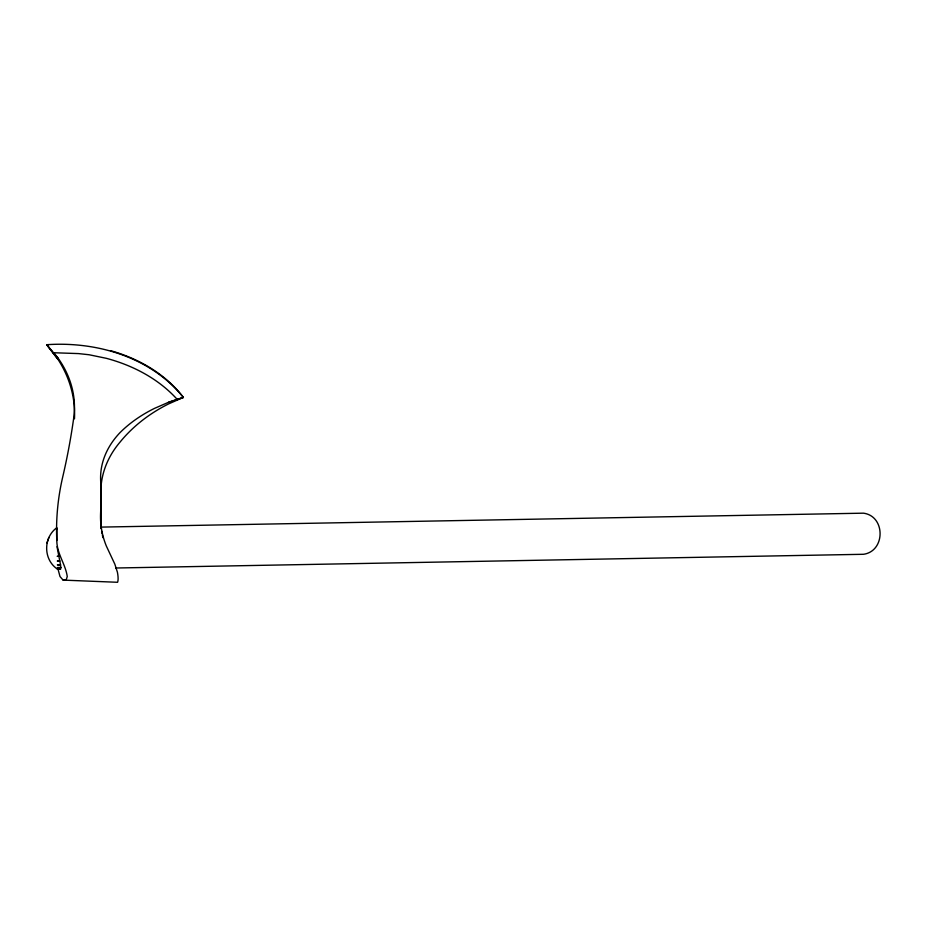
<?xml version="1.0" encoding="UTF-8"?>
<svg xmlns="http://www.w3.org/2000/svg" width="927" height="927" viewBox="0 0 927 927"><rect width="100%" height="100%" fill="white"/><g stroke="black" fill="none" stroke-linecap="round" stroke-linejoin="round"><path stroke-width="1.39" d="M57.011 529.375L56.883 527.915L56.837 540.464M56.57 527.915C43.117 537.834 43.337 559.711 57.393 569.085L60.579 568.993L60.846 567.567L60.522 564.833L57.358 564.891L60.522 564.81L57.011 546.721M46.941 542.979L48.899 537.463M100.904 528.575L100.916 527.104L863.489 513.176C885.656 516.119 885.563 551.241 863.489 554.288L115.701 568.008M74.473 418.807A148.61 119.386 -1.2 0 0 57.961 359.305L46.721 344.705C96.918 341.263 150.927 357.15 183.349 397.416L168.529 403.94A147.787 121.066 -4.9 0 0 120.081 442.052A109.351 87.787 -1.2 0 0 100.881 494.636A756.189 607.081 -1.2 0 1 101.008 527.938M110.58 350.661L110.545 350.661A141.159 107.984 -0.8 0 1 183.395 397.416L168.459 402.318L154.508 408.378A147.787 103.928 2.5 0 0 119.919 432.724A109.351 79.212 -0.4 0 0 100.637 480.082A756.189 547.776 -0.4 0 1 100.591 513.477A143.418 103.894 -0.4 0 0 106.304 545.945L114.855 564.207L117.416 572.214A22.086 5.968 69.7 0 1 117.578 582.283L63.094 580.105L60 576.524L57.613 567.637M168.459 402.318L183.384 397.416M57.393 569.085L60.579 568.993M63.094 580.105L66.118 580.117L67.254 576.524C65.643 564.995 58.077 555.192 56.953 543.523A440.638 319.201 -0.4 0 1 62.746 476.86A1228.205 889.7 -0.4 0 0 73.708 418.019A148.61 107.567 -0.4 0 0 57.903 357.903L53.546 352.735L78.505 353.593L89.096 354.751L106.35 358.32C133.048 365.447 158.54 378.772 177.242 399.421L177.254 400.105M57.903 357.903L46.721 344.705L57.961 359.305M101.622 531.148L102.132 533.685M102.387 534.949L102.862 537.625M100.916 527.104L100.95 527.695M53.523 352.735L53.557 353.593M58.633 556.293L57.196 556.327L58.633 556.304M59.664 560.974L57.289 561.032L59.664 560.986M60.846 567.544L57.393 567.625L60.846 567.567"/></g></svg>
